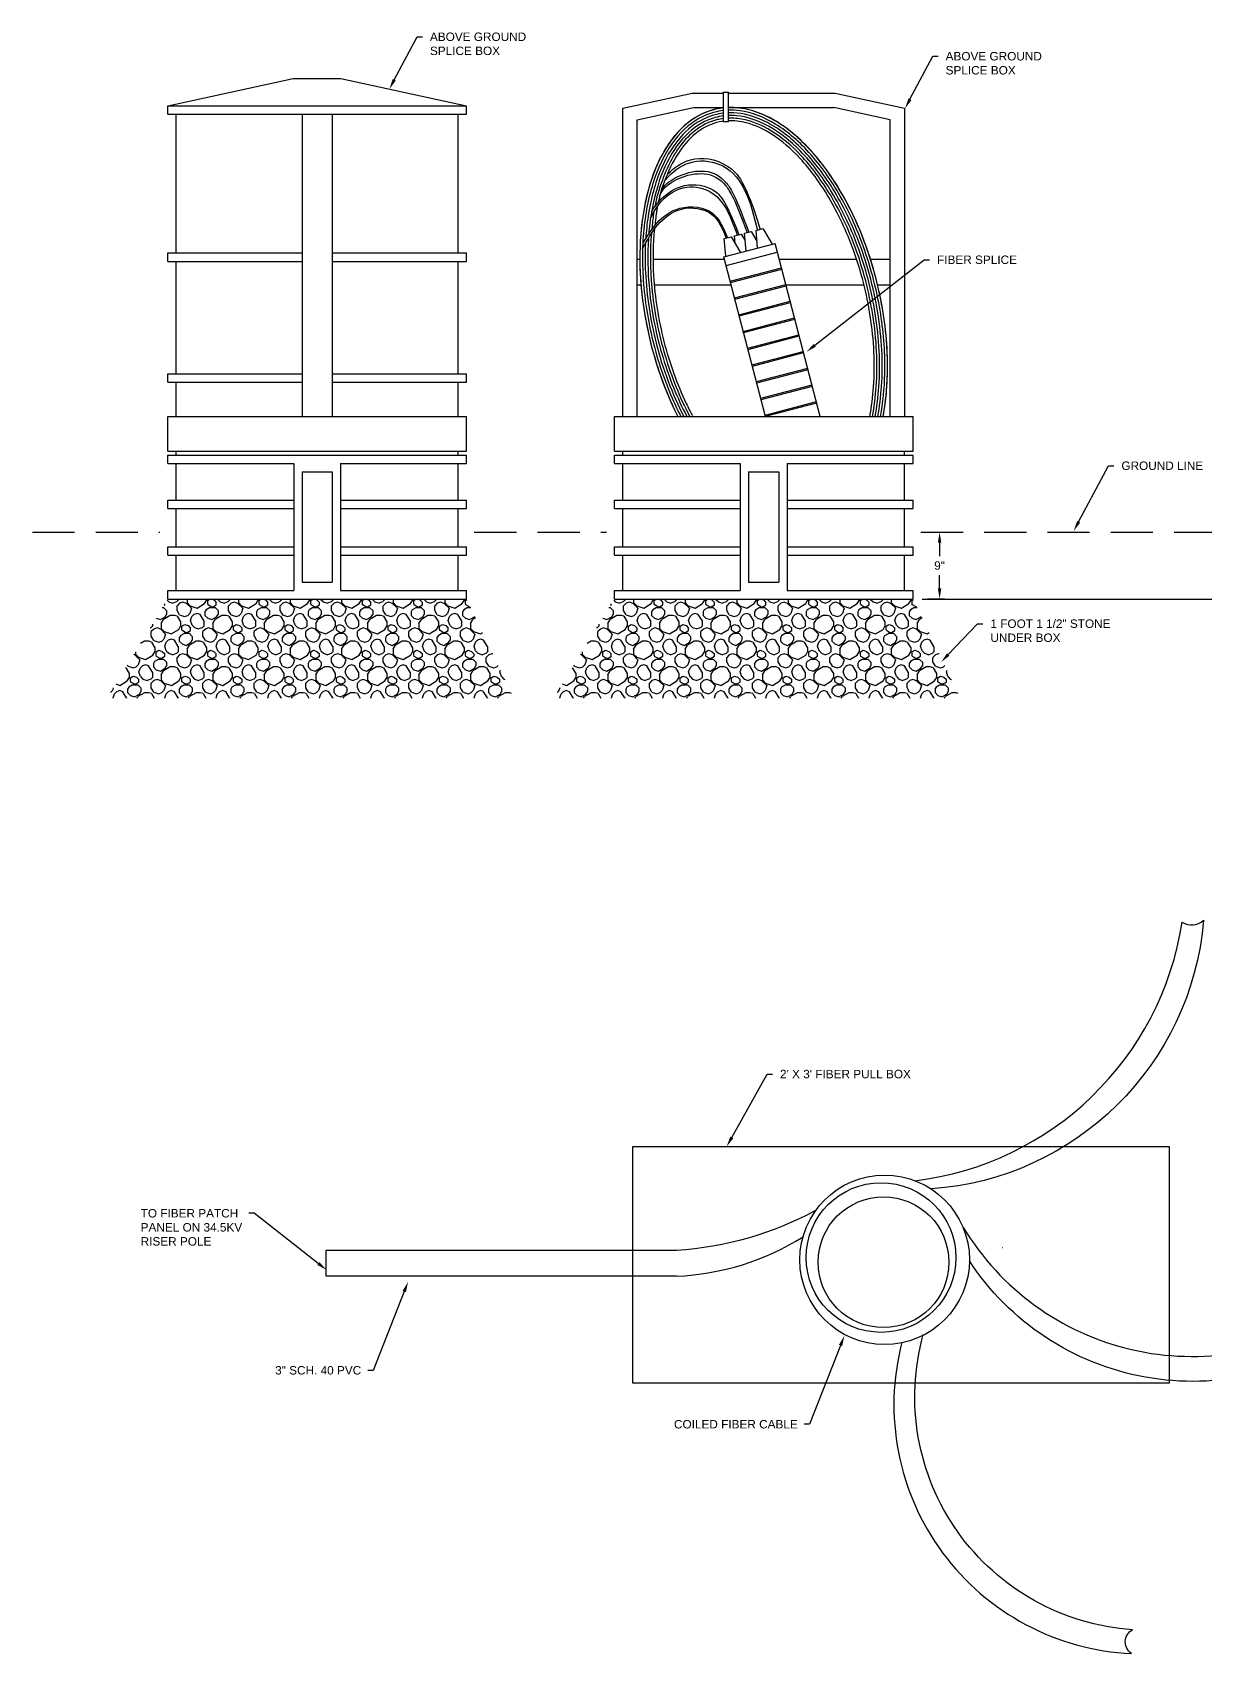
# Model space of a CAD drawing. Header units: feet. Extents: x -17.4 to 35.6, y -40.9 to 9.7.
# Drawn here: x 14.7 to 28.6, y -9.53 to 9.7 of the extents above; entities that cross this region are included whole.
import ezdxf
from ezdxf import colors
from ezdxf.entities.mleader import LeaderData, LeaderLine
from ezdxf.math import Vec2, Vec3

# ---------------------------------------------------------------- set-up
doc = ezdxf.new("R2010")
doc.units = ezdxf.units.FT
doc.header["$MEASUREMENT"] = 0
doc.linetypes.add('DASHED', pattern=[0.75, 0.5, -0.25])
for name, color, linetype in [('E-ANNO-NOTE', 3, 'Continuous'), ('G-ANNO-TEXT', 1, 'Continuous'), ('GEN-003', 3, 'Continuous')]:
    doc.layers.add(name, color=color, linetype=linetype)
doc.styles.add('NEI-A', font='arial.ttf')
doc.dimstyles.new('NEI-A', dxfattribs={"dimtxt": 0.1, "dimasz": 0.125, "dimexe": 0.0625, "dimexo": 0.0625, "dimgap": 0.0625, "dimtad": 0, "dimtih": 1, "dimtoh": 1, "dimdec": 4, "dimzin": 3, "dimdsep": 46, "dimlunit": 4, "dimtxsty": 'NEI-A', "dimcen": 0, "dimadec": 0, "dimazin": 0, "dimtfac": 0.75, "dimtdec": 4, "dimtofl": 0, "dimtmove": 0, "dimatfit": 3, "dimfxl": 1, "dimfrac": 1, "dimtolj": 1, "dimtzin": 0, "dimarcsym": 0})

# ---------------------------------------------------------------- blocks, each defined once
blk = doc.blocks.new('*D3')
at = {"color": 0, "lineweight": -2, "transparency": 16777216}
for p, q in [((25.29, 3.77), (25.512, 3.77)), ((25.449, 3.645), (25.449, 3.487)), ((25.449, 3.103), (25.449, 3.26)), ((25.307, 2.978), (25.512, 2.978))]:
    blk.add_line(p, q, dxfattribs=at)
at = {"color": 0, "transparency": 16777216}
for points in [[(25.429, 3.645), (25.47, 3.645), (25.449, 3.77)], [(25.429, 3.103), (25.47, 3.103), (25.449, 2.978)]]:
    blk.add_solid(points, dxfattribs=at)
at = {"layer": 'Defpoints', "color": 0, "transparency": 16777216}
for p in [(25.228, 3.77), (25.449, 3.77), (25.244, 2.978)]:
    blk.add_point(p, dxfattribs=at)
at = {"color": 0, "transparency": 16777216, "insert": (25.449, 3.374), "char_height": 0.1, "attachment_point": 5, "style": 'NEI-A'}
blk.add_mtext('\\A1;9"', dxfattribs=at)

msp = doc.modelspace()

# ---------------------------------------------------------------- hatches: boundary and pattern name
h = msp.add_hatch()
h.set_pattern_fill('K13', color=256, scale=0.04, angle=45, style=0)
h.set_pattern_definition([(161.565, (15.46205, 2.18394), (-0.30547, 0.30547), [0.039004, -0.926977]), (198.435, (15.48673, 2.02571), (-0.30547, -0.30547), [0.044652, -0.92133]), (108.435, (15.36686, 2.0564), (-0.30547, 0.30547), [0.058743, -0.90724]), (120.9638, (15.50661, 2.10966), (-0.3054701, 0.3054701), [0.086623, -1.69456]), (341.565, (15.58482, 2.36898), (-0.30547, 0.30547), [0.041445, -0.924536]), (30.9638, (15.55191, 2.34924), (-0.3054701, -0.3054701), [0.038383, -1.742798]), (108.435, (15.55641, 2.29671), (-0.30547, 0.30547), [0.014243, -0.951738]), (30.9638, (15.61509, 2.27531), (-0.3054701, -0.3054701), [0.044966, -1.736216]), (239.0362, (15.533, 2.23613), (0.3054701, 0.3054701), [0.0269, -1.754281]), (210.9638, (15.57402, 2.26074), (-0.3054701, -0.3054701), [0.047836, -1.733346]), (59.0362, (15.65813, 2.15599), (0.3054701, 0.3054701), [0.032295, -1.748887]), (315, (15.64254, 2.26074), (0.61094, -8e-15), [0.045542, -0.386458]), (341.565, (15.5528, 2.13868), (-0.30547, 0.30547), [0.05183, -0.914152]), (30.9638, (15.60196, 2.12229), (-0.3054701, -0.3054701), [0.0655, -1.715683]), (59.0362, (15.51391, 2.31149), (0.3054701, 0.3054701), [0.04393, -1.737251]), (30.9638, (15.42623, 2.25889), (-0.3054701, -0.3054701), [0.102242, -1.67894]), (341.565, (15.64857, 1.98113), (-0.30547, 0.30547), [0.087635, -0.878346]), (59.0362, (15.61196, 2.07743), (0.3054701, 0.3054701), [0.055313, -1.72587]), (210.9638, (15.71897, 2.17199), (-0.3054701, -0.3054701), [0.091607, -1.689574]), (300.9638, (15.80175, 2.16107), (-0.3054701, 0.3054701), [0.07819, -1.70299]), (225, (15.64396, 1.8907), (-8e-15, -0.61094), [0.033566, -0.398434]), (251.565, (15.66382, 1.95029), (0.30547, 0.30547), [0.062805, -0.903176]), (18.435, (15.58322, 1.85464), (-0.30547, -0.30547), [0.039002, -0.92698]), (341.565, (15.52397, 1.87439), (-0.30547, 0.30547), [0.062454, -0.903527]), (198.435, (15.56245, 2.023), (-0.30547, -0.30547), [0.040032, -0.92595]), (161.565, (15.60544, 2.00867), (-0.30547, 0.30547), [0.045315, -0.920666]), (225, (15.52447, 2.01034), (-8e-15, -0.61094), [0.043815, -0.388185]), (135, (15.6638, 1.9503), (-0.61094, 8e-15), [0.08256, -0.34944]), (135, (15.64857, 1.98113), (-0.61094, 8e-15), [0.051765, -0.380235]), (180, (15.769, 2.172), (-0.30547, 0.30547), [0.05002, -0.56092]), (270, (15.61196, 2.07743), (-0.30547, 0.30547), [0.059694, -0.551246]), (270, (15.84198, 2.09402), (-0.30547, 0.30547), [0.030332, -0.580608]), (161.565, (15.80175, 2.16107), (-0.30547, 0.30547), [0.03453, -0.931453]), (315, (15.62414, 2.35588), (0.61094, -8e-15), [0.041723, -0.390277]), (90, (15.65364, 2.29844), (-0.30547, 0.30547), [0.02793, -0.58301]), (90, (15.5519, 2.31023), (-0.30547, 0.30547), [0.03901, -0.57193]), (360, (15.5921, 2.2753), (-0.30547, 0.30547), [0.022998, -0.587942]), (149.0362, (15.59209, 2.27531), (-0.3054701, 0.3054701), [0.041603, -1.739578]), (90, (15.4935, 1.9252), (-0.30547, 0.30547), [0.054164, -0.556776]), (120.9638, (15.52397, 1.87439), (-0.3054701, 0.3054701), [0.059248, -1.721933]), (315, (15.36686, 2.0564), (0.61094, -8e-15), [0.04022, -0.39178]), (71.565, (15.34828, 2.11212), (0.30547, 0.30547), [0.050688, -0.915293]), (45, (15.3643, 2.1602), (8e-15, 0.61094), [0.033566, -0.398434]), (198.435, (15.42504, 2.19628), (-0.30547, -0.30547), [0.039002, -0.92698]), (341.565, (15.3953, 2.02795), (-0.30547, 0.30547), [0.051733, -0.91425]), (45, (15.48673, 2.0257), (8e-15, 0.61094), [0.028114, -0.403886]), (270, (15.5066, 2.10966), (-0.30547, 0.30547), [0.06407, -0.54687]), (135, (15.5528, 2.13868), (-0.61094, 8e-15), [0.047566, -0.384434]), (180, (15.64254, 2.26074), (-0.30547, 0.30547), [0.068523, -0.542418]), (270, (15.51916, 2.21306), (-0.30547, 0.30547), [0.040752, -0.57019]), (270, (15.67474, 2.22854), (-0.30547, 0.30547), [0.04486, -0.56608]), (270, (15.5365, 2.36916), (-0.30547, 0.30547), [0.02, -0.59094])])
h.paths.add_polyline_path([(19.84086, 2.97755), (16.30086, 2.97755), (15.58143, 1.80315), (20.40261, 1.80315)])
h = msp.add_hatch()
h.set_pattern_fill('K13', color=256, scale=0.04, angle=45, style=0)
h.set_pattern_definition([(161.565, (20.75555, 2.18394), (-0.30547, 0.30547), [0.039004, -0.926977]), (198.435, (20.78024, 2.02571), (-0.30547, -0.30547), [0.044652, -0.92133]), (108.435, (20.66036, 2.0564), (-0.30547, 0.30547), [0.058743, -0.90724]), (120.9638, (20.80012, 2.10966), (-0.3054701, 0.3054701), [0.086623, -1.69456]), (341.565, (20.87833, 2.36898), (-0.30547, 0.30547), [0.041445, -0.924536]), (30.9638, (20.84541, 2.34924), (-0.3054701, -0.3054701), [0.038383, -1.742798]), (108.435, (20.84992, 2.29671), (-0.30547, 0.30547), [0.014243, -0.951738]), (30.9638, (20.90859, 2.27531), (-0.3054701, -0.3054701), [0.044966, -1.736216]), (239.0362, (20.8265, 2.23613), (0.3054701, 0.3054701), [0.0269, -1.754281]), (210.9638, (20.86752, 2.26074), (-0.3054701, -0.3054701), [0.047836, -1.733346]), (59.0362, (20.95163, 2.15599), (0.3054701, 0.3054701), [0.032295, -1.748887]), (315, (20.93604, 2.26074), (0.61094, -8e-15), [0.045542, -0.386458]), (341.565, (20.8463, 2.13868), (-0.30547, 0.30547), [0.05183, -0.914152]), (30.9638, (20.89547, 2.12229), (-0.3054701, -0.3054701), [0.0655, -1.715683]), (59.0362, (20.80741, 2.31149), (0.3054701, 0.3054701), [0.04393, -1.737251]), (30.9638, (20.71974, 2.25889), (-0.3054701, -0.3054701), [0.102242, -1.67894]), (341.565, (20.94207, 1.98113), (-0.30547, 0.30547), [0.087635, -0.878346]), (59.0362, (20.90546, 2.07743), (0.3054701, 0.3054701), [0.055313, -1.72587]), (210.9638, (21.01248, 2.17199), (-0.3054701, -0.3054701), [0.091607, -1.689574]), (300.9638, (21.09525, 2.16107), (-0.3054701, 0.3054701), [0.07819, -1.70299]), (225, (20.93746, 1.8907), (-8e-15, -0.61094), [0.033566, -0.398434]), (251.565, (20.95732, 1.95029), (0.30547, 0.30547), [0.062805, -0.903176]), (18.435, (20.87672, 1.85464), (-0.30547, -0.30547), [0.039002, -0.92698]), (341.565, (20.81747, 1.87439), (-0.30547, 0.30547), [0.062454, -0.903527]), (198.435, (20.85595, 2.023), (-0.30547, -0.30547), [0.040032, -0.92595]), (161.565, (20.89894, 2.00867), (-0.30547, 0.30547), [0.045315, -0.920666]), (225, (20.81797, 2.01034), (-8e-15, -0.61094), [0.043815, -0.388185]), (135, (20.9573, 1.9503), (-0.61094, 8e-15), [0.08256, -0.34944]), (135, (20.94207, 1.98113), (-0.61094, 8e-15), [0.051765, -0.380235]), (180, (21.0625, 2.172), (-0.30547, 0.30547), [0.05002, -0.56092]), (270, (20.90546, 2.07743), (-0.30547, 0.30547), [0.059694, -0.551246]), (270, (21.13548, 2.09402), (-0.30547, 0.30547), [0.030332, -0.580608]), (161.565, (21.09525, 2.16107), (-0.30547, 0.30547), [0.03453, -0.931453]), (315, (20.91764, 2.35588), (0.61094, -8e-15), [0.041723, -0.390277]), (90, (20.94715, 2.29844), (-0.30547, 0.30547), [0.02793, -0.58301]), (90, (20.8454, 2.31023), (-0.30547, 0.30547), [0.03901, -0.57193]), (360, (20.8856, 2.2753), (-0.30547, 0.30547), [0.022998, -0.587942]), (149.0362, (20.88559, 2.27531), (-0.3054701, 0.3054701), [0.041603, -1.739578]), (90, (20.787, 1.9252), (-0.30547, 0.30547), [0.054164, -0.556776]), (120.9638, (20.81747, 1.87439), (-0.3054701, 0.3054701), [0.059248, -1.721933]), (315, (20.66036, 2.0564), (0.61094, -8e-15), [0.04022, -0.39178]), (71.565, (20.64178, 2.11212), (0.30547, 0.30547), [0.050688, -0.915293]), (45, (20.6578, 2.1602), (8e-15, 0.61094), [0.033566, -0.398434]), (198.435, (20.71855, 2.19628), (-0.30547, -0.30547), [0.039002, -0.92698]), (341.565, (20.6888, 2.02795), (-0.30547, 0.30547), [0.051733, -0.91425]), (45, (20.78024, 2.0257), (8e-15, 0.61094), [0.028114, -0.403886]), (270, (20.80012, 2.10966), (-0.30547, 0.30547), [0.06407, -0.54687]), (135, (20.8463, 2.13868), (-0.61094, 8e-15), [0.047566, -0.384434]), (180, (20.93604, 2.26074), (-0.30547, 0.30547), [0.068523, -0.542418]), (270, (20.81266, 2.21306), (-0.30547, 0.30547), [0.040752, -0.57019]), (270, (20.96825, 2.22854), (-0.30547, 0.30547), [0.04486, -0.56608]), (270, (20.83, 2.36916), (-0.30547, 0.30547), [0.02, -0.59094])])
h.paths.add_polyline_path([(25.13436, 2.97755), (21.59436, 2.97755), (20.87493, 1.80315), (25.69612, 1.80315)])

# ---------------------------------------------------------------- linework, layer by layer
for points in [[(16.30086, 8.82671), (17.78857, 9.15071), (18.35314, 9.15071), (19.84086, 8.82671)], [(21.69378, 5.14339), (21.69378, 8.7974), (22.5152, 8.97629)], [(22.5152, 8.97629), (22.88292, 8.97629)], [(22.88292, 8.98636), (22.88292, 8.63939), (22.94706, 8.63939), (22.94706, 8.98636)], [(22.88292, 8.98636), (22.94706, 8.98636)], [(22.94706, 8.97629), (24.21352, 8.97629)], [(24.21352, 8.97629), (25.03494, 8.7974), (25.03494, 5.14339)], [(16.30086, 8.82671), (19.84086, 8.82671)], [(16.30086, 8.72729), (16.30086, 8.82671)], [(16.30086, 8.72729), (19.84086, 8.72729)], [(16.40028, 7.08031), (16.40028, 8.72729)], [(17.89248, 8.72729), (17.89248, 5.14339)], [(18.24924, 8.72729), (18.24924, 5.14339)], [(19.74144, 7.08031), (19.74144, 8.72729)], [(19.84086, 8.72729), (19.84086, 8.82671)], [(21.86418, 5.14339), (21.86418, 8.66012), (22.53354, 8.80589)], [(22.53354, 8.80589), (22.88292, 8.80589)], [(22.94706, 8.80589), (24.19518, 8.80589)], [(24.86454, 5.14339), (24.86454, 8.66012), (24.19518, 8.80589)], [(23.15518, 7.10349), (23.13608, 7.31362), (23.21622, 7.33462), (23.2847, 7.22229)], [(23.29222, 7.13953), (23.27329, 7.34783), (23.35342, 7.36883), (23.46553, 7.18495)], [(22.89091, 7.03436), (23.49847, 7.19358)], [(22.91583, 7.04089), (22.89673, 7.25102), (22.97687, 7.27202), (23.08996, 7.08652)], [(23.02531, 7.19256), (23.0171, 7.28293), (23.09724, 7.30393), (23.14392, 7.22735)], [(24.03573, 5.14339), (23.49847, 7.19358)], [(16.30086, 7.08031), (17.89248, 7.08031)], [(16.30086, 6.98089), (16.30086, 7.08031)], [(16.30086, 6.98089), (17.89248, 6.98089)], [(16.40028, 5.64815), (16.40028, 6.98089)], [(18.24924, 7.08031), (19.84086, 7.08031)], [(18.24924, 6.98089), (19.84086, 6.98089)], [(19.74144, 5.64815), (19.74144, 6.98089)], [(19.84086, 6.98089), (19.84086, 7.08031)], [(21.86418, 7.00564), (21.8963, 7.00564)], [(22.05306, 7.00564), (22.89844, 7.00564)], [(23.38645, 5.14339), (22.89091, 7.03436)], [(22.91823, 6.93013), (23.52579, 7.08934)], [(23.54772, 7.00564), (24.46535, 7.00564)], [(24.63004, 7.00564), (24.85992, 7.00564)], [(22.9666, 6.74553), (23.57416, 6.90475)], [(22.97041, 6.73098), (23.57798, 6.89019)], [(21.86418, 6.70426), (21.9097, 6.70426)], [(22.06699, 6.70426), (22.97742, 6.70426)], [(23.0186, 6.5471), (23.62616, 6.70631)], [(23.02217, 6.53346), (23.62974, 6.69267)], [(23.6267, 6.70426), (24.55259, 6.70426)], [(24.71398, 6.70426), (24.85992, 6.70426)], [(23.07055, 6.34886), (23.67811, 6.50808)], [(23.07436, 6.33431), (23.68192, 6.49352)], [(23.12255, 6.15043), (23.73011, 6.30964)], [(23.12612, 6.13679), (23.73369, 6.296)], [(23.1745, 5.9522), (23.78206, 6.11141)], [(23.17831, 5.93764), (23.78587, 6.09686)], [(23.2265, 5.75376), (23.83406, 5.91297)], [(23.23007, 5.74012), (23.83764, 5.89933)], [(16.30086, 5.64815), (17.89248, 5.64815)], [(16.30086, 5.54873), (16.30086, 5.64815)], [(18.24924, 5.64815), (19.84086, 5.64815)], [(19.84086, 5.54873), (19.84086, 5.64815)], [(23.27845, 5.55553), (23.88601, 5.71474)], [(23.28226, 5.54097), (23.88982, 5.70019)], [(16.30086, 5.54873), (17.89248, 5.54873)], [(16.40028, 5.14339), (16.40028, 5.54873)], [(18.24924, 5.54873), (19.84086, 5.54873)], [(19.74144, 5.14339), (19.74144, 5.54873)], [(23.33045, 5.35709), (23.93801, 5.5163)], [(23.33402, 5.34345), (23.94158, 5.50266)], [(23.3824, 5.15886), (23.98996, 5.31807)], [(23.38621, 5.1443), (23.99377, 5.30352)], [(16.30086, 5.14339), (19.84086, 5.14339)], [(16.30086, 4.72945), (16.30086, 5.14339)], [(19.84086, 4.72945), (19.84086, 5.14339)], [(21.59436, 5.14339), (25.13436, 5.14339)], [(21.59436, 4.72945), (21.59436, 5.14339)], [(25.13436, 4.72945), (25.13436, 5.14339)], [(16.30086, 4.72945), (19.84086, 4.72945)], [(16.30086, 4.6834), (19.84086, 4.6834)], [(16.30086, 4.58398), (16.30086, 4.6834)], [(16.40028, 4.6834), (16.40028, 4.72945)], [(19.74144, 4.6834), (19.74144, 4.72945)], [(19.84086, 4.58398), (19.84086, 4.6834)], [(21.59436, 4.72945), (25.13436, 4.72945)], [(21.59436, 4.6834), (25.13436, 4.6834)], [(21.59436, 4.58398), (21.59436, 4.6834)], [(21.69378, 4.6834), (21.69378, 4.72945)], [(25.03494, 4.6834), (25.03494, 4.72945)], [(25.13436, 4.58398), (25.13436, 4.6834)], [(16.30086, 4.58398), (17.79312, 4.58398)], [(16.40028, 4.14978), (16.40028, 4.58398)], [(17.79312, 4.58398), (17.79312, 3.07697)], [(17.89248, 4.48462), (18.24924, 4.48462)], [(17.89248, 4.48462), (17.89248, 3.17633)], [(18.24924, 4.48462), (18.24924, 3.17633)], [(18.3486, 4.58398), (19.84086, 4.58398)], [(18.3486, 4.58398), (18.3486, 3.07697)], [(19.74144, 4.14978), (19.74144, 4.58398)], [(21.59436, 4.58398), (23.08662, 4.58398)], [(21.69378, 4.14978), (21.69378, 4.58398)], [(23.08662, 4.58398), (23.08662, 3.07697)], [(23.18598, 4.48462), (23.54274, 4.48462)], [(23.18598, 4.48462), (23.18598, 3.17633)], [(23.54274, 4.48462), (23.54274, 3.17633)], [(23.6421, 4.58398), (25.13436, 4.58398)], [(23.6421, 4.58398), (23.6421, 3.07697)], [(25.03494, 4.14978), (25.03494, 4.58398)], [(16.30086, 4.14978), (17.79312, 4.14978)], [(16.30086, 4.05036), (16.30086, 4.14978)], [(16.30086, 4.05036), (17.79312, 4.05036)], [(16.40028, 3.59617), (16.40028, 4.05036)], [(18.3486, 4.14978), (19.84086, 4.14978)], [(18.3486, 4.05036), (19.84086, 4.05036)], [(19.74144, 3.59617), (19.74144, 4.05036)], [(19.84086, 4.05036), (19.84086, 4.14978)], [(21.59436, 4.14978), (23.08662, 4.14978)], [(21.59436, 4.05036), (21.59436, 4.14978)], [(21.59436, 4.05036), (23.08662, 4.05036)], [(21.69378, 3.59617), (21.69378, 4.05036)], [(23.6421, 4.14978), (25.13436, 4.14978)], [(23.6421, 4.05036), (25.13436, 4.05036)], [(25.03494, 3.59617), (25.03494, 4.05036)], [(25.13436, 4.05036), (25.13436, 4.14978)], [(16.30086, 3.59617), (17.79312, 3.59617)], [(16.30086, 3.49675), (16.30086, 3.59617)], [(16.30086, 3.49675), (17.79312, 3.49675)], [(16.40028, 3.07697), (16.40028, 3.49675)], [(18.3486, 3.59617), (19.84086, 3.59617)], [(18.3486, 3.49675), (19.84086, 3.49675)], [(19.74144, 3.07697), (19.74144, 3.49675)], [(19.84086, 3.49675), (19.84086, 3.59617)], [(21.59436, 3.59617), (23.08662, 3.59617)], [(21.59436, 3.49675), (21.59436, 3.59617)], [(21.59436, 3.49675), (23.08662, 3.49675)], [(21.69378, 3.07697), (21.69378, 3.49675)], [(23.6421, 3.59617), (25.13436, 3.59617)], [(23.6421, 3.49675), (25.13436, 3.49675)], [(25.03494, 3.07697), (25.03494, 3.49675)], [(25.13436, 3.49675), (25.13436, 3.59617)], [(16.30086, 3.07697), (17.79312, 3.07697)], [(16.30086, 2.97755), (16.30086, 3.07697)], [(17.89248, 3.17633), (18.24924, 3.17633)], [(18.3486, 3.07697), (19.84086, 3.07697)], [(19.84086, 2.97755), (19.84086, 3.07697)], [(21.59436, 3.07697), (23.08662, 3.07697)], [(21.59436, 2.97755), (21.59436, 3.07697)], [(23.18598, 3.17633), (23.54274, 3.17633)], [(23.6421, 3.07697), (25.13436, 3.07697)], [(25.13436, 2.97755), (25.13436, 3.07697)], [(16.30086, 2.97755), (19.84086, 2.97755)], [(21.59436, 2.97755), (25.13436, 2.97755)], [(25.24444, 2.97755), (30.91944, 2.97755)]]:
    msp.add_lwpolyline(points)
at = {"linetype": 'DASHED'}
for points in [[(14.69648, 3.76987), (16.20743, 3.76987)], [(19.9344, 3.76987), (21.50094, 3.76987)], [(25.2279, 3.76987), (30.9029, 3.76987)]]:
    msp.add_lwpolyline(points, dxfattribs=at)
for start_param, end_param in [(3.0716177, 5.11321894), (0.90180331, 3.02572189)]:
    msp.add_ellipse((23.36428, 6.37958), major_axis=(0.57715, -2.40325), ratio=0.56168261, start_param=start_param, end_param=end_param)
for points, knots in [([(22.88292, 8.79954), (22.78543, 8.78859), (22.6915, 8.75978), (22.4575, 8.63695), (22.32737, 8.51297), (22.1355, 8.21778), (22.06511, 8.06158), (21.9594, 7.7101), (21.92389, 7.51502), (21.89068, 7.10071), (21.89279, 6.88164), (21.94023, 6.37642), (21.9969, 6.0882), (22.15129, 5.57713), (22.24139, 5.35106), (22.34666, 5.14339)], [3.07163045, 3.07163045, 3.07163045, 3.07163045, 3.28251215, 3.28251215, 3.63072168, 3.63072168, 3.90810266, 3.90810266, 4.18548364, 4.18548364, 4.46286462, 4.46286462, 4.81465772, 4.81465772, 5.11323576, 5.11323576, 5.11323576, 5.11323576]), ([(22.88292, 8.76805), (22.81584, 8.76022), (22.75062, 8.74356), (22.56351, 8.6679), (22.44856, 8.58323), (22.24735, 8.35033), (22.16126, 8.20211), (22.02704, 7.85489), (21.97893, 7.65599), (21.92565, 7.22558), (21.92048, 6.99414), (21.95374, 6.51968), (21.99216, 6.27671), (22.1092, 5.80113), (22.1878, 5.56858), (22.31416, 5.28046), (22.34719, 5.21092), (22.38181, 5.14339)], [3.07425289, 3.07425289, 3.07425289, 3.07425289, 3.22545586, 3.22545586, 3.52483914, 3.52483914, 3.82422242, 3.82422242, 4.1236057, 4.1236057, 4.42298898, 4.42298898, 4.72237226, 4.72237226, 5.02175554, 5.02175554, 5.12009687, 5.12009687, 5.12009687, 5.12009687]), ([(22.88292, 8.73651), (22.81574, 8.72833), (22.75062, 8.71089), (22.58695, 8.64143), (22.49209, 8.57452), (22.30584, 8.37902), (22.21799, 8.2414), (22.07776, 7.91343), (22.02554, 7.72292), (21.98107, 7.42864), (21.97164, 7.33936), (21.96584, 7.2478)], [3.0771031, 3.0771031, 3.0771031, 3.0771031, 3.23521205, 3.23521205, 3.49005232, 3.49005232, 3.78838661, 3.78838661, 4.0867209, 4.0867209, 4.21039496, 4.21039496, 4.21039496, 4.21039496]), ([(22.88292, 8.70498), (22.82026, 8.697), (22.75957, 8.68056), (22.59349, 8.6103), (22.49261, 8.53624), (22.31188, 8.33104), (22.23218, 8.19983), (22.10998, 7.90388), (22.06475, 7.74319), (22.02237, 7.49178)], [3.080214107, 3.080214107, 3.080214107, 3.080214107, 3.234518802, 3.234518802, 3.517668624, 3.517668624, 3.800818447, 3.800818447, 4.058252875, 4.058252875, 4.058252875, 4.058252875]), ([(22.88292, 8.67339), (22.86063, 8.67041), (22.83863, 8.6663), (22.72029, 8.63793), (22.62854, 8.59284), (22.47143, 8.46817), (22.40441, 8.39555), (22.28305, 8.21897), (22.22881, 8.11534), (22.17652, 7.98088), (22.16991, 7.96308), (22.1635, 7.945)], [3.083636818, 3.083636818, 3.083636818, 3.083636818, 3.141177242, 3.141177242, 3.396963664, 3.396963664, 3.60945132, 3.60945132, 3.821938976, 3.821938976, 3.853719663, 3.853719663, 3.853719663, 3.853719663]), ([(24.7811, 5.14339), (24.8184, 5.34612), (24.83563, 5.56635), (24.82727, 6.06819), (24.79285, 6.35322), (24.66808, 6.91305), (24.57785, 7.18773), (24.35241, 7.6939), (24.21721, 7.92522), (23.91813, 8.31702), (23.75423, 8.47722), (23.41734, 8.70761), (23.24441, 8.77752), (23.03342, 8.8035), (22.98995, 8.80551), (22.94706, 8.80414)], [0.9017914, 0.9017914, 0.9017914, 0.9017914, 1.19325497, 1.19325497, 1.5414645, 1.5414645, 1.88967403, 1.88967403, 2.23788356, 2.23788356, 2.58609309, 2.58609309, 2.93430262, 2.93430262, 3.02572966, 3.02572966, 3.02572966, 3.02572966]), ([(24.74923, 5.14339), (24.77873, 5.30179), (24.79587, 5.47136), (24.80538, 5.8763), (24.78886, 6.11615), (24.71341, 6.59662), (24.65449, 6.83718), (24.49954, 7.29733), (24.40354, 7.51687), (24.18322, 7.91518), (24.05893, 8.09389), (23.79367, 8.39442), (23.65273, 8.51617), (23.36773, 8.69223), (23.2238, 8.7465), (23.03833, 8.77188), (22.99233, 8.7743), (22.94706, 8.77282)], [0.89904183, 0.89904183, 0.89904183, 0.89904183, 1.12977289, 1.12977289, 1.42915617, 1.42915617, 1.72853945, 1.72853945, 2.02792273, 2.02792273, 2.32730602, 2.32730602, 2.6266893, 2.6266893, 2.92607258, 2.92607258, 3.02646098, 3.02646098, 3.02646098, 3.02646098]), ([(24.71734, 5.14339), (24.73857, 5.25606), (24.7535, 5.37465), (24.7807, 5.77568), (24.76521, 6.07574), (24.66733, 6.6761), (24.585, 6.97628), (24.38678, 7.47903), (24.28081, 7.68925), (24.04372, 8.06205), (23.91274, 8.2247), (23.63904, 8.48721), (23.49651, 8.58716), (23.23744, 8.70618), (23.12048, 8.73591), (22.9878, 8.74203), (22.96734, 8.74216), (22.94706, 8.74147)], [0.89622044, 0.89622044, 0.89622044, 0.89622044, 1.06252506, 1.06252506, 1.43936494, 1.43936494, 1.81620481, 1.81620481, 2.11931372, 2.11931372, 2.42242262, 2.42242262, 2.72553152, 2.72553152, 2.98037179, 2.98037179, 3.02725128, 3.02725128, 3.02725128, 3.02725128]), ([(24.68544, 5.14339), (24.70685, 5.25561), (24.72193, 5.37399), (24.74915, 5.77028), (24.73439, 6.06577), (24.64308, 6.63382), (24.57158, 6.90635), (24.3916, 7.39319), (24.28742, 7.61059), (24.05703, 7.98975), (23.93175, 8.15331), (23.67705, 8.41366), (23.54822, 8.51355), (23.29194, 8.65492), (23.1647, 8.69567), (23.01115, 8.71027), (22.97887, 8.71126), (22.94706, 8.71015)], [0.89332763, 0.89332763, 0.89332763, 0.89332763, 1.06122915, 1.06122915, 1.43547721, 1.43547721, 1.77972447, 1.77972447, 2.08964842, 2.08964842, 2.38740235, 2.38740235, 2.66821916, 2.66821916, 2.95136898, 2.95136898, 3.02810802, 3.02810802, 3.02810802, 3.02810802]), ([(24.65352, 5.14339), (24.6751, 5.25514), (24.69035, 5.3733), (24.7176, 5.76482), (24.70356, 6.0557), (24.61489, 6.61559), (24.54511, 6.88464), (24.3698, 7.36424), (24.26864, 7.57801), (24.04785, 7.94713), (23.92963, 8.10527), (23.69243, 8.35703), (23.57417, 8.45455), (23.34314, 8.59634), (23.23058, 8.64172), (23.06268, 8.67595), (23.00401, 8.68093), (22.94706, 8.67883)], [0.89036011, 0.89036011, 0.89036011, 0.89036011, 1.05989396, 1.05989396, 1.43147165, 1.43147165, 1.77346169, 1.77346169, 2.07939561, 2.07939561, 2.36595717, 2.36595717, 2.6296044, 2.6296044, 2.88539082, 2.88539082, 3.0290726, 3.0290726, 3.0290726, 3.0290726]), ([(24.62159, 5.14339), (24.64335, 5.25465), (24.65877, 5.37259), (24.68605, 5.75932), (24.67272, 6.04555), (24.58667, 6.59736), (24.51858, 6.86303), (24.34709, 7.33752), (24.24786, 7.54945), (24.03211, 7.91432), (23.91709, 8.07031), (23.68852, 8.31753), (23.57573, 8.41321), (23.3585, 8.55288), (23.25423, 8.59893), (23.08278, 8.64254), (23.01357, 8.65007), (22.94706, 8.64748)], [0.88731437, 0.88731437, 0.88731437, 0.88731437, 1.05852232, 1.05852232, 1.42735672, 1.42735672, 1.76721137, 1.76721137, 2.07186891, 2.07186891, 2.35506934, 2.35506934, 2.61147739, 2.61147739, 2.8542756, 2.8542756, 3.03012379, 3.03012379, 3.03012379, 3.03012379]), ([(22.88292, 8.64175), (22.87935, 8.64125), (22.8758, 8.64072), (22.78322, 8.62607), (22.69867, 8.59335), (22.53779, 8.48802), (22.46139, 8.41504), (22.32881, 8.23542), (22.27156, 8.13227), (22.22337, 8.01421)], [3.087397779, 3.087397779, 3.087397779, 3.087397779, 3.097073819, 3.097073819, 3.339872034, 3.339872034, 3.582670248, 3.582670248, 3.805028256, 3.805028256, 3.805028256, 3.805028256]), ([(22.18805, 7.93168), (22.20383, 7.95125), (22.29457, 8.05583), (22.52088, 8.2077), (23.09642, 8.11305), (23.21059, 7.66827), (23.29162, 7.35264)], [0.18572728, 0.18572728, 0.18572728, 0.18572728, 0.26104178, 0.59964405, 0.95351396, 1.81838157, 1.81838157, 1.81838157, 1.81838157]), ([(22.22337, 8.01421), (22.22418, 8.01505), (22.29752, 8.09097), (22.50409, 8.23733), (22.90925, 8.18876), (23.15593, 7.91978), (23.32086, 7.3603)], [2.42276497, 2.42276497, 2.42276497, 2.42276497, 2.45283775, 5.13353169, 8.46118702, 10.93795525, 10.93795525, 10.93795525, 10.93795525]), ([(22.03456, 7.56862), (22.0599, 7.61051), (22.14798, 7.73898), (22.39533, 7.91424), (22.72864, 7.8894), (22.91145, 7.71987), (23.06899, 7.29652)], [1.2307123, 1.2307123, 1.2307123, 1.2307123, 2.45283775, 5.13353169, 8.46118702, 10.93795525, 10.93795525, 10.93795525, 10.93795525]), ([(22.13127, 7.7535), (22.17542, 7.86353), (22.39323, 8.00352), (22.70577, 8.04608), (22.89901, 7.93101), (23.01899, 7.72333), (23.16899, 7.32224)], [0.87444743, 0.87444743, 0.87444743, 0.87444743, 2.45283775, 5.13353169, 8.46118702, 10.88644023, 10.88644023, 10.88644023, 10.88644023]), ([(22.15315, 7.83174), (22.20513, 7.90742), (22.41079, 8.03561), (22.71506, 8.07704), (22.90948, 7.96126), (23.03043, 7.75056), (23.18797, 7.32722)], [1.07503367, 1.07503367, 1.07503367, 1.07503367, 2.45283775, 5.13353169, 8.46118702, 10.93795525, 10.93795525, 10.93795525, 10.93795525]), ([(22.02237, 7.49178), (22.05313, 7.55252), (22.14116, 7.7103), (22.38761, 7.894), (22.85712, 7.8273), (22.97413, 7.50673), (23.05174, 7.292)], [0.06498124, 0.06498124, 0.06498124, 0.06498124, 0.2688089, 0.60684378, 0.91538789, 1.5358108, 1.5358108, 1.5358108, 1.5358108]), ([(21.92905, 7.1299), (21.98163, 7.2292), (22.08962, 7.42689), (22.37907, 7.6508), (22.78627, 7.59167), (22.87699, 7.3647), (22.91945, 7.25698)], [0.18539, 0.18539, 0.18539, 0.18539, 2.98202817, 5.79898548, 8.84503102, 11.57548185, 11.57548185, 11.57548185, 11.57548185]), ([(21.93161, 7.19684), (22.01941, 7.32705), (22.11193, 7.47537), (22.3752, 7.66191), (22.78036, 7.61334), (22.88252, 7.3923), (22.9368, 7.26152)], [0.76506745, 0.76506745, 0.76506745, 0.76506745, 2.45283775, 5.13353169, 8.46118702, 10.93795525, 10.93795525, 10.93795525, 10.93795525]), ([(22.06233, 7.56622), (22.05763, 7.53669), (22.05352, 7.50701), (22.0473, 7.45623), (22.04496, 7.43532), (22.03732, 7.35374)], [4.0820637979, 4.0820637979, 4.0820637979, 4.0820637979, 4.1251482202, 4.1251482202, 4.1549014824, 4.1549014824, 4.1549014824, 4.1549014824]), ([(22.10543, 7.63396), (22.10268, 7.61904), (22.10007, 7.60404), (22.09113, 7.54993), (22.08546, 7.5102), (22.07409, 7.40436)], [4.0456085677, 4.0456085677, 4.0456085677, 4.0456085677, 4.0682666771, 4.0682666771, 4.1267460951, 4.1267460951, 4.1267460951, 4.1267460951]), ([(22.02237, 7.49178), (22.01955, 7.47222), (22.01691, 7.45251), (22.00909, 7.38923), (22.00462, 7.3451), (22.00104, 7.30036)], [4.0956008574, 4.0956008574, 4.0956008574, 4.0956008574, 4.1238116423, 4.1238116423, 4.1854754483, 4.1854754483, 4.1854754483, 4.1854754483]), ([(22.03344, 7.31191), (22.01624, 7.10839), (22.01778, 6.89135), (22.06385, 6.40141), (22.11735, 6.12643), (22.27206, 5.60792), (22.37131, 5.36329), (22.48785, 5.14339)], [4.178945465, 4.178945465, 4.178945465, 4.178945465, 4.463058242, 4.463058242, 4.808295427, 4.808295427, 5.141615207, 5.141615207, 5.141615207, 5.141615207]), ([(22.06982, 7.36411), (22.05186, 7.18884), (22.04818, 7.00231), (22.07418, 6.55475), (22.11585, 6.2898), (22.24757, 5.7742), (22.33794, 5.52358), (22.47007, 5.24603), (22.49419, 5.19813), (22.5191, 5.15139)], [4.152991241, 4.152991241, 4.152991241, 4.152991241, 4.403298436, 4.403298436, 4.738330195, 4.738330195, 5.073361954, 5.073361954, 5.145027318, 5.145027318, 5.145027318, 5.145027318]), ([(21.96281, 7.19278), (21.95753, 7.08064), (21.95762, 6.96536), (21.97612, 6.57314), (22.01932, 6.28793), (22.16829, 5.70416), (22.28023, 5.40754), (22.41708, 5.14339)], [4.235045553, 4.235045553, 4.235045553, 4.235045553, 4.385055194, 4.385055194, 4.737495378, 4.737495378, 5.127115385, 5.127115385, 5.127115385, 5.127115385]), ([(21.99768, 7.25429), (21.985, 7.06162), (21.98862, 6.85831), (22.03549, 6.38006), (22.09053, 6.10277), (22.24526, 5.59199), (22.34071, 5.35661), (22.45242, 5.14339)], [4.206540872, 4.206540872, 4.206540872, 4.206540872, 4.469670316, 4.469670316, 4.81552899, 4.81552899, 5.134283659, 5.134283659, 5.134283659, 5.134283659])]:
    msp.add_open_spline(points, degree=3, knots=knots)
for points in [[(22.1635, 7.945), (22.12062, 7.83395), (22.09262, 7.73105), (22.07306, 7.62791)], [(22.22337, 8.01421), (22.17074, 7.90103), (22.13812, 7.79345), (22.11491, 7.68228)]]:
    msp.add_open_spline(points, degree=3)
at = {"layer": 'E-ANNO-NOTE'}
for centre, radius in [((24.75552, -4.83098), 0.88721), ((24.78481, -4.88632), 0.77536)]:
    msp.add_circle(centre, radius, dxfattribs=at)
at = {"layer": 'GEN-003'}
for points in [[(25.15505, -3.92028, 0.33621987), (28.32531, -0.85256, 0.34359312), (28.57748, -0.8324, -0.37012122), (25.35346, -4.01659)], [(25.73038, -4.47267, 0.42318029), (30.15154, -5.49905, 0.34359312), (30.32486, -5.68332, -0.43020816), (25.80192, -4.86867)], [(26.19234, -4.71123, 0.00024445), (26.19374, -4.71352, 0.00024445)], [(25.00139, -5.83784, 0.47606839), (27.72373, -9.52659, -0.55873604), (27.73588, -9.24347, -0.47527725), (25.25625, -5.74522)]]:
    msp.add_lwpolyline(points, format="xyb", dxfattribs=at)
msp.add_lwpolyline([(21.81252, -3.51539), (28.1702, -3.51539), (28.1702, -6.31851), (21.81252, -6.31851)], close=True, dxfattribs=at)
msp.add_lwpolyline([(22.33193, -5.05191), (18.17659, -5.05191), (18.17659, -4.74205), (22.33193, -4.74205)], dxfattribs=at)
msp.add_circle((24.79812, -4.85829), 1.00512, dxfattribs=at)
for centre, radius, start, end in [((22.07795, -0.72885), 4.02123, 273.62119, 298.278137), ((22.19265, -1.95914), 3.09591, 272.578516, 301.969072)]:
    msp.add_arc(centre, radius, start, end, dxfattribs=at)

# ---------------------------------------------------------------- dimensions: what is measured, and where the dimension line sits
dim = msp.add_linear_dim(base=(25.44948, 3.76987), p1=(25.24444, 2.97755), p2=(25.2279, 3.76987), angle=90, text='9"', dimstyle='NEI-A')
dim.commit()
dim.dimension.update_dxf_attribs({"geometry": '*D3', "text_midpoint": (25.44948, 3.37371)})

# ---------------------------------------------------------------- leaders
at = {"layer": 'G-ANNO-TEXT'}
ml = msp.add_multileader_mtext('Standard', dxfattribs=at)
ml.set_content('ABOVE GROUND SPLICE BOX', color=256, style='NEI-A')
ml.set_leader_properties()
ml.build(insert=Vec2(0, 0))
ml.multileader.update_dxf_attribs({"dogleg_length": 0.0625, "arrow_head_size": 0.125})
ctx = ml.context
ctx.base_point, ctx.char_height, ctx.arrow_head_size, ctx.landing_gap_size, ctx.plane_origin = Vec3(19.31832, 9.64312), 0.1, 0.125, 0.09, Vec3(19.303, 9.17987)
notes = []
notes.append((ctx, [(0, (1, 1, 0), (19.25582, 9.64312), (1, 0), 0.0625, [(0, [(18.92714, 9.0235)], 0, [])])]))
ctx.mtext.insert, ctx.mtext.width, ctx.mtext.flow_direction = Vec3(19.40832, 9.69398), 1.3375995, 5
ml = msp.add_multileader_mtext('Standard', dxfattribs=at)
ml.set_content('ABOVE GROUND SPLICE BOX', color=256, style='NEI-A')
ml.set_leader_properties()
ml.build(insert=Vec2(0, 0))
ml.multileader.update_dxf_attribs({"dogleg_length": 0.0625, "arrow_head_size": 0.125})
ctx = ml.context
ctx.base_point, ctx.char_height, ctx.arrow_head_size, ctx.landing_gap_size, ctx.plane_origin = Vec3(25.43084, 9.41261), 0.1, 0.125, 0.09, Vec3(25.41552, 8.94935)
notes.append((ctx, [(0, (1, 1, 0), (25.36834, 9.41261), (1, 0), 0.0625, [(0, [(25.03966, 8.79299)], 0, [])])]))
ctx.mtext.insert, ctx.mtext.width, ctx.mtext.flow_direction = Vec3(25.52084, 9.46346), 1.3375995, 5
ml = msp.add_multileader_mtext('Standard', dxfattribs=at)
ml.set_content('FIBER SPLICE ', color=256, style='NEI-A')
ml.set_leader_properties()
ml.build(insert=Vec2(0, 0))
ml.multileader.update_dxf_attribs({"dogleg_length": 0.0625, "arrow_head_size": 0.125})
ctx = ml.context
ctx.base_point, ctx.char_height, ctx.arrow_head_size, ctx.landing_gap_size, ctx.plane_origin = Vec3(25.32953, 6.99911), 0.1, 0.125, 0.09, Vec3(25.31422, 6.53586)
notes.append((ctx, [(0, (1, 1, 0), (25.26703, 6.99911), (1, 0), 0.0625, [(0, [(23.87185, 5.90873)], 0, [])])]))
ctx.mtext.insert, ctx.mtext.width, ctx.mtext.flow_direction = Vec3(25.41953, 7.04997), 1.029051, 5
ml = msp.add_multileader_mtext('Standard', dxfattribs=at)
ml.set_content('GROUND LINE', color=256, style='NEI-A')
ml.set_leader_properties()
ml.build(insert=Vec2(0, 0))
ml.multileader.update_dxf_attribs({"dogleg_length": 0.0625, "arrow_head_size": 0.125})
ctx = ml.context
ctx.base_point, ctx.char_height, ctx.arrow_head_size, ctx.landing_gap_size, ctx.plane_origin = Vec3(27.5143, 4.55703), 0.1, 0.125, 0.09, Vec3(27.49898, 4.09378)
notes.append((ctx, [(0, (1, 1, 0), (27.4518, 4.55703), (1, 0), 0.0625, [(0, [(27.0388, 3.78207)], 0, [])])]))
ctx.mtext.insert, ctx.mtext.width, ctx.mtext.flow_direction = Vec3(27.6043, 4.60789), 1.5503801, 5
ml = msp.add_multileader_mtext('Standard', dxfattribs=at)
ml.set_content('1 FOOT 1 1/2" STONE UNDER BOX', color=256, style='NEI-A')
ml.set_leader_properties()
ml.build(insert=Vec2(0, 0))
ml.multileader.update_dxf_attribs({"dogleg_length": 0.0625, "arrow_head_size": 0.125})
ctx = ml.context
ctx.base_point, ctx.char_height, ctx.arrow_head_size, ctx.landing_gap_size, ctx.plane_origin = Vec3(25.96182, 2.68438), 0.1, 0.125, 0.09, Vec3(25.9465, 2.22113)
notes.append((ctx, [(0, (1, 1, 0), (25.89932, 2.68438), (1, 0), 0.0625, [(0, [(25.46684, 2.22907)], 0, [])])]))
ctx.mtext.insert, ctx.mtext.width, ctx.mtext.flow_direction = Vec3(26.05182, 2.73524), 1.5503801, 5
ml = msp.add_multileader_mtext('Standard', dxfattribs=at)
ml.set_content("2' X 3' FIBER PULL BOX", color=256, style='NEI-A')
ml.set_leader_properties()
ml.build(insert=Vec2(0, 0))
ml.multileader.update_dxf_attribs({"dogleg_length": 0.0625, "arrow_head_size": 0.125})
ctx = ml.context
ctx.base_point, ctx.char_height, ctx.arrow_head_size, ctx.landing_gap_size, ctx.plane_origin = Vec3(23.46772, -2.65606), 0.1, 0.125, 0.09, Vec3(23.40522, -3.5236)
notes.append((ctx, [(0, (1, 1, 0), (23.40522, -2.65606), (1, 0), 0.0625, [(0, [(22.92556, -3.51566)], 0, [])])]))
ctx.mtext.insert, ctx.mtext.width, ctx.mtext.flow_direction = Vec3(23.55772, -2.60518), 2.0814766, 5
ml = msp.add_multileader_mtext('Standard', dxfattribs=at)
ml.set_content('TO FIBER PATCH PANEL ON 34.5KV  RISER POLE', color=256, style='NEI-A')
ml.set_leader_properties()
ml.build(insert=Vec2(0, 0))
ml.multileader.update_dxf_attribs({"dogleg_length": 0.0625, "arrow_head_size": 0.125})
ctx = ml.context
ctx.base_point, ctx.char_height, ctx.arrow_head_size, ctx.landing_gap_size, ctx.plane_origin = Vec3(15.8893, -4.30658), 0.1, 0.125, 0.09, Vec3(14.2004, -5.61276)
notes.append((ctx, [(1, (1, 1, 0), (17.32348, -4.30658), (-1, 0), 0.0625, [(0, [(18.18372, -4.97848)], 0, [])])]))
ctx.mtext.insert, ctx.mtext.width, ctx.mtext.flow_direction = Vec3(15.9793, -4.25572), 1.5756336, 5
ml = msp.add_multileader_mtext('Standard', dxfattribs=at)
ml.set_content('3" SCH. 40 PVC', color=256, style='NEI-A')
ml.set_leader_properties()
ml.build(insert=Vec2(0, 0))
ml.multileader.update_dxf_attribs({"dogleg_length": 0.0625, "arrow_head_size": 0.125})
ctx = ml.context
ctx.base_point, ctx.char_height, ctx.arrow_head_size, ctx.landing_gap_size, ctx.plane_origin = Vec3(17.48355, -6.16845), 0.1, 0.125, 0.09, Vec3(16.14251, -7.03599)
notes.append((ctx, [(1, (1, 1, 0), (18.73478, -6.16845), (-1, 0), 0.0625, [(0, [(19.14986, -5.11682)], 0, [])])]))
ctx.mtext.insert, ctx.mtext.width, ctx.mtext.flow_direction = Vec3(17.57355, -6.11756), 1.1110637, 5
ml = msp.add_multileader_mtext('Standard', dxfattribs=at)
ml.set_content('COILED FIBER CABLE', color=256, style='NEI-A')
ml.set_leader_properties()
ml.build(insert=Vec2(0, 0))
ml.multileader.update_dxf_attribs({"dogleg_length": 0.0625, "arrow_head_size": 0.125})
ctx = ml.context
ctx.base_point, ctx.char_height, ctx.arrow_head_size, ctx.landing_gap_size, ctx.plane_origin = Vec3(22.21111, -6.80799), 0.1, 0.125, 0.09, Vec3(21.31414, -7.67553)
notes.append((ctx, [(1, (1, 1, 0), (23.90641, -6.80799), (-1, 0), 0.0625, [(0, [(24.32149, -5.75636)], 0, [])])]))
ctx.mtext.insert, ctx.mtext.width, ctx.mtext.flow_direction = Vec3(22.30111, -6.75714), 1.5980654, 5
for ctx, leaders in notes:
    for number, flags, end, landing, length, lines in leaders:
        leader = LeaderData()
        leader.index, (leader.has_last_leader_line, leader.has_dogleg_vector, leader.attachment_direction) = number, flags
        leader.last_leader_point, leader.dogleg_vector, leader.dogleg_length = Vec3(end), Vec3(landing), length
        for number, points, colour, breaks in lines:
            line = LeaderLine()
            line.index, line.vertices, line.color, line.breaks = number, Vec3.list(points), colors.encode_raw_color(colour), breaks
            leader.lines.append(line)
        ctx.leaders.append(leader)

doc.saveas('drawing.dxf')
